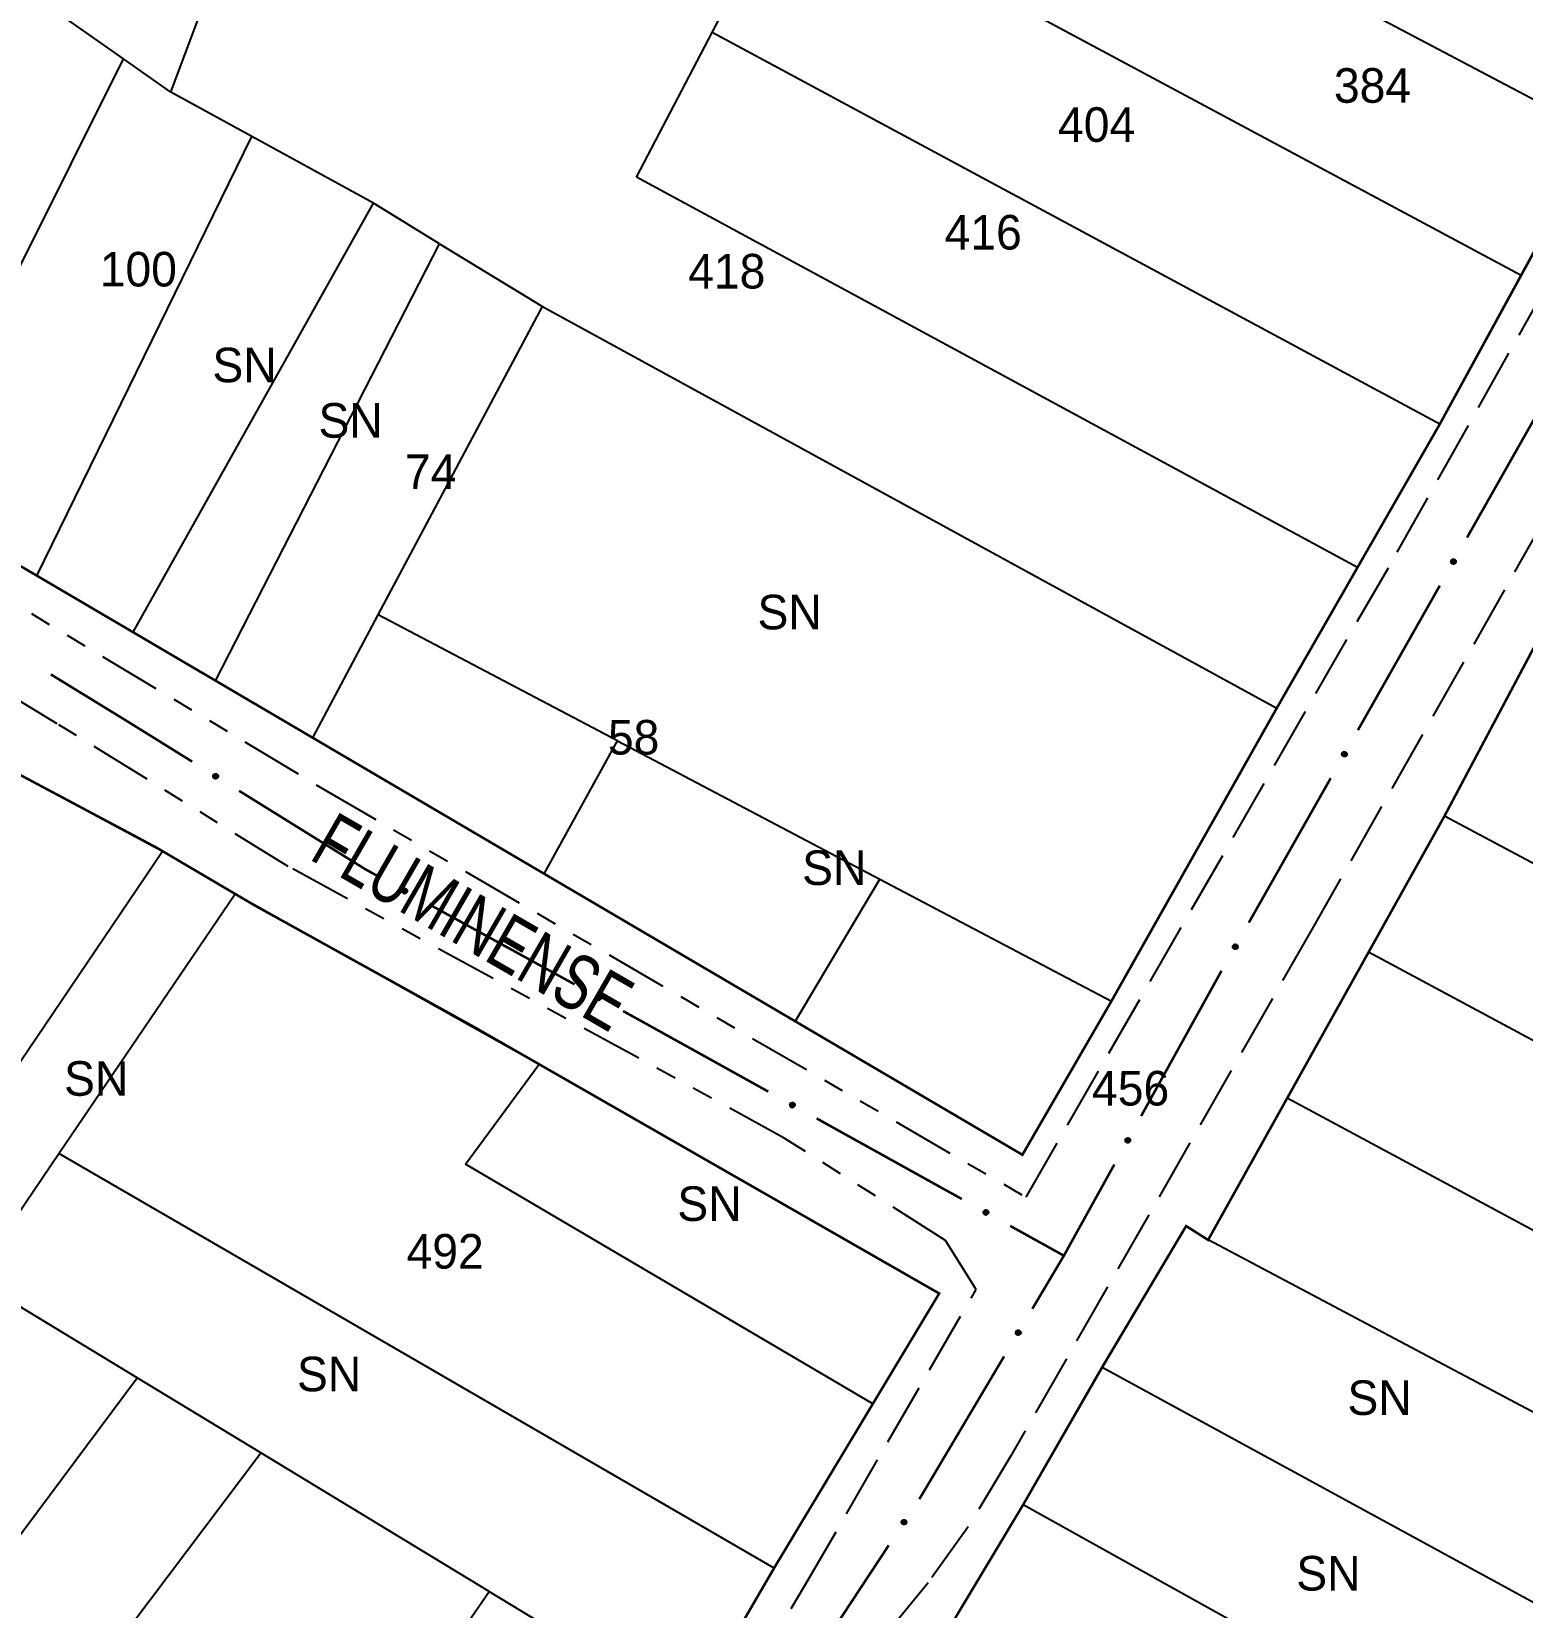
# Model space of a CAD drawing. Extents: x 203555 to 204724, y 4873703 to 4874787.
# Drawn here: x 204191.8 to 204299.6, y 4873927.4 to 4874041.3 of the extents above; entities that cross this region are included whole.
import ezdxf
from ezdxf.enums import TextEntityAlignment as Align

# ---------------------------------------------------------------- set-up
doc = ezdxf.new("R2010")
doc.units = 0
doc.header["$LTSCALE"] = 1.5
doc.header["$MEASUREMENT"] = 0
doc.linetypes.add('TRACO_11', pattern=[8, 3, -1, 3, -1])
doc.linetypes.add('TRACO_25', pattern=[8, 3, -1, 1, -1, 1, -1])
for name, color, linetype in [('CD_MALHA_LOTES', 7, 'CONTINUOUS'), ('RU-QUADRA', 210, 'CONTINUOUS'), ('SV-EIXO-RUA-N-PAV', 6, 'CONTINUOUS'), ('SV-EIXO-RUA-PAV', 20, 'CONTINUOUS'), ('SV-RUA-NAO-PAV', 7, 'CONTINUOUS'), ('SV-RUA-PAVIM', 7, 'CONTINUOUS'), ('SV-TXT-RUA-N-PAV', 7, 'CONTINUOUS'), ('Th_NmrPort', 1, 'CONTINUOUS')]:
    doc.layers.add(name, color=color, linetype=linetype)
doc.styles.add('ARIAL', font='ARIAL.SHX')

msp = doc.modelspace()

# ---------------------------------------------------------------- linework, layer by layer
at = {"layer": 'CD_MALHA_LOTES', "linetype": 'Continuous', "flags": 128}
for points in [[(204201.878151, 4874036.885557), (204210.916721, 4874061.027652)], [(204241.009121, 4874041.195442), (204246.646273, 4874051.971509)], [(204299.45702, 4874023.644849), (204246.646273, 4874051.971509)], [(204305.054238, 4874033.890938), (204284.11667, 4874044.941565)], [(204198.451353, 4874039.296886), (204193.608428, 4874042.704697)], [(204235.539225, 4874030.739104), (204241.009121, 4874041.195442)], [(204293.577675, 4874012.882306), (204241.009121, 4874041.195442)], [(204183.315127, 4874008.985987), (204198.451353, 4874039.296886)], [(204201.878151, 4874036.885557), (204198.451353, 4874039.296886)], [(204207.728068, 4874033.675757), (204201.878151, 4874036.885557)], [(204192.190234, 4874001.941446), (204207.728068, 4874033.675757)], [(204216.51132, 4874028.85646), (204207.728068, 4874033.675757)], [(204305.054238, 4874033.890938), (204299.45702, 4874023.644849)], [(204287.642893, 4874002.54271), (204235.539225, 4874030.739104)], [(204199.143124, 4873997.855182), (204216.51132, 4874028.85646)], [(204221.293727, 4874025.939711), (204216.51132, 4874028.85646)], [(204205.110742, 4873994.347969), (204221.293727, 4874025.939711)], [(204221.293727, 4874025.939711), (204228.740687, 4874021.397872)], [(204299.45702, 4874023.644849), (204293.577675, 4874012.882306)], [(204216.859088, 4873999.114566), (204228.740687, 4874021.397872)], [(204228.740687, 4874021.397872), (204281.805487, 4873992.372763)], [(204293.577675, 4874012.882306), (204287.642893, 4874002.54271)], [(204192.190234, 4874001.941446), (204182.622403, 4874007.56453)], [(204304.958422, 4874005.367193), (204293.92008, 4873984.556223)], [(204199.143124, 4873997.855182), (204192.190234, 4874001.941446)], [(204287.642893, 4874002.54271), (204281.805487, 4873992.372763)], [(204212.147727, 4873990.212282), (204216.859088, 4873999.114566)], [(204234.152986, 4873990.001066), (204216.859088, 4873999.114566)], [(204205.110742, 4873994.347969), (204199.143124, 4873997.855182)], [(204212.147727, 4873990.212282), (204205.110742, 4873994.347969)], [(204281.805487, 4873992.372763), (204269.852015, 4873971.188471)], [(204228.846111, 4873980.39852), (204212.147727, 4873990.212282)], [(204228.846111, 4873980.39852), (204234.152986, 4873990.001066)], [(204234.152986, 4873990.001066), (204253.117646, 4873980.007112)], [(204190.879952, 4873987.594481), (204201.272406, 4873982.030382)], [(204293.92008, 4873984.556223), (204288.44284, 4873974.732291)], [(204346.55182, 4873956.518872), (204293.92008, 4873984.556223)], [(204182.472862, 4873954.241897), (204201.272406, 4873982.030382)], [(204201.272406, 4873982.030382), (204206.530407, 4873978.932348)], [(204247.008162, 4873969.724551), (204228.846111, 4873980.39852)], [(204247.008162, 4873969.724551), (204253.117646, 4873980.007112)], [(204253.117646, 4873980.007112), (204269.852015, 4873971.188471)], [(204193.787738, 4873960.161885), (204206.530407, 4873978.932348)], [(204206.530407, 4873978.932348), (204228.486563, 4873966.627763)], [(204288.44284, 4873974.732291), (204282.551846, 4873964.166254)], [(204340.970507, 4873946.510883), (204288.44284, 4873974.732291)], [(204269.852015, 4873971.188471), (204263.418251, 4873960.080223)], [(204263.418251, 4873960.080223), (204247.008162, 4873969.724551)], [(204223.161578, 4873959.405357), (204228.486563, 4873966.627763)], [(204228.486563, 4873966.627763), (204257.405615, 4873950.054361)], [(204282.551846, 4873964.166254), (204276.840838, 4873953.92304)], [(204335.073797, 4873935.930629), (204282.551846, 4873964.166254)], [(204187.641647, 4873951.108447), (204193.787738, 4873960.161885)], [(204245.469264, 4873930.200909), (204193.787738, 4873960.161885)], [(204252.606181, 4873942.071574), (204223.161578, 4873959.405357)], [(204275.251917, 4873954.930182), (204269.172704, 4873944.711378)], [(204276.840838, 4873953.92304), (204275.251917, 4873954.930182)], [(204329.524455, 4873925.973645), (204276.840838, 4873953.92304)], [(204199.436277, 4873943.95349), (204187.641647, 4873951.108447)], [(204257.405615, 4873950.054361), (204252.606181, 4873942.071574)], [(204164.004239, 4873896.40827), (204199.436277, 4873943.95349)], [(204208.373406, 4873938.533071), (204199.436277, 4873943.95349)], [(204269.172704, 4873944.711378), (204263.469777, 4873934.776074)], [(204303.087451, 4873926.228378), (204269.172704, 4873944.711378)], [(204252.606181, 4873942.071574), (204245.469264, 4873930.200909)], [(204170.827077, 4873888.717728), (204208.373406, 4873938.533071)], [(204224.882918, 4873928.520364), (204208.373406, 4873938.533071)], [(204263.469777, 4873934.776074), (204257.225648, 4873924.358562)], [(204297.689052, 4873915.725208), (204263.469777, 4873934.776074)], [(204245.469264, 4873930.200909), (204239.384925, 4873919.724409)], [(204218.535126, 4873919.295425), (204224.882918, 4873928.520364)], [(204224.882918, 4873928.520364), (204239.384925, 4873919.724409)]]:
    msp.add_lwpolyline(points, dxfattribs=at)
at = {"layer": 'RU-QUADRA', "linetype": 'Continuous', "const_width": 0.18, "flags": 128}
for points in [[(204182.622403, 4874007.56453), (204192.190234, 4874001.941446), (204199.143124, 4873997.855182), (204212.147727, 4873990.212282), (204228.846111, 4873980.39852), (204247.008162, 4873969.724551), (204263.418251, 4873960.080223), (204269.852015, 4873971.188471), (204281.805487, 4873992.372763), (204287.642893, 4874002.54271), (204293.577675, 4874012.882306), (204299.45702, 4874023.644849), (204305.054238, 4874033.890938)], [(204318.687244, 4873926.989378), (204276.267235, 4873844.222519), (204260.638811, 4873814.560407), (204249.413741, 4873820.258713), (204247.932076, 4873818.155418), (204231.09318, 4873827.930025), (204231.937097, 4873829.667615), (204219.875533, 4873837.856091), (204209.517554, 4873845.486401), (204203.590848, 4873850.664471), (204201.06254, 4873852.940407), (204216.629602, 4873873.217149), (204219.100975, 4873876.334222), (204236.522659, 4873900.0062), (204248.231636, 4873915.034861), (204250.82932, 4873913.60211), (204257.225648, 4873924.358562), (204263.469777, 4873934.776074), (204269.172704, 4873944.711378), (204275.251917, 4873954.930182), (204276.840838, 4873953.92304), (204293.92008, 4873984.556223), (204304.958422, 4874005.367193)], [(204239.384925, 4873919.724409), (204245.469264, 4873930.200909), (204257.405615, 4873950.054361), (204223.79899, 4873969.314194), (204207.891313, 4873978.130497), (204200.837992, 4873982.28634), (204190.879952, 4873987.594481)]]:
    msp.add_lwpolyline(points, dxfattribs=at)
at = {"layer": 'SV-EIXO-RUA-N-PAV', "const_width": 0.18}
for points in [[(204193.201915, 4873994.805265), (204198.316287, 4873991.667878)], [(204198.316287, 4873991.667878), (204198.615084, 4873991.484582)], [(204198.615084, 4873991.484582), (204203.413089, 4873988.502038)], [(204206.81023, 4873986.390302), (204215.303083, 4873981.110961)], [(204215.303083, 4873981.110961), (204215.936273, 4873980.717357)], [(204215.936273, 4873980.717357), (204217.0353, 4873980.112567)], [(204220.539725, 4873978.184096), (204231.053003, 4873972.398683)], [(204234.557428, 4873970.470212), (204235.433535, 4873969.988094)], [(204235.433535, 4873969.988094), (204235.715198, 4873969.833096)], [(204235.715198, 4873969.833096), (204245.051134, 4873964.649392)], [(204248.548228, 4873962.707658), (204259.039512, 4873956.882457)], [(204262.536606, 4873954.940723), (204266.033701, 4873952.998989)], [(204266.033701, 4873952.998989), (204266.416629, 4873952.786372)]]:
    msp.add_lwpolyline(points, dxfattribs=at)
at = {"layer": 'SV-EIXO-RUA-N-PAV'}
for points in [[(204205.047749, 4873987.615514), (204205.095216, 4873987.627301), (204205.138422, 4873987.627725), (204205.174559, 4873987.617707), (204205.204184, 4873987.600528), (204205.232513, 4873987.579539), (204205.256406, 4873987.552076), (204205.276172, 4873987.515721), (204205.28833, 4873987.468189), (204205.285856, 4873987.4239), (204205.27793, 4873987.387946), (204205.261795, 4873987.356023), (204205.240944, 4873987.328844), (204205.211596, 4873987.30497), (204205.174559, 4873987.285298), (204205.126467, 4873987.274229), (204205.084107, 4873987.274104), (204205.049407, 4873987.284712), (204205.017417, 4873987.301136), (204204.988752, 4873987.322911), (204204.965454, 4873987.350004), (204204.945715, 4873987.38733), (204204.935419, 4873987.434942), (204204.934812, 4873987.47719), (204204.94493, 4873987.512029), (204204.961809, 4873987.54316), (204204.982515, 4873987.571829), (204205.009121, 4873987.596996), (204205.047749, 4873987.615514)], [(204218.714705, 4873979.314044), (204218.761479, 4873979.328334), (204218.804602, 4873979.33105), (204218.84122, 4873979.322964), (204218.871715, 4873979.307381), (204218.901118, 4873979.287925), (204218.926434, 4873979.261769), (204218.948102, 4873979.226515), (204218.962766, 4873979.179695), (204218.962645, 4873979.135337), (204218.956638, 4873979.099013), (204218.94222, 4873979.066278), (204218.922841, 4873979.038032), (204218.894802, 4873979.012633), (204218.858861, 4873978.991024), (204218.811424, 4873978.977418), (204218.76913, 4873978.975045), (204218.733917, 4873978.983796), (204218.7011, 4873978.9985), (204218.67132, 4873979.018723), (204218.646617, 4873979.044541), (204218.624925, 4873979.080767), (204218.612116, 4873979.127765), (204218.609268, 4873979.169922), (204218.617522, 4873979.205249), (204218.632725, 4873979.237231), (204218.651881, 4873979.266959), (204218.677114, 4873979.293502), (204218.714705, 4873979.314044)], [(204232.732408, 4873971.60016), (204232.779182, 4873971.61445), (204232.822304, 4873971.617167), (204232.858923, 4873971.60908), (204232.889418, 4873971.593497), (204232.918821, 4873971.574041), (204232.944137, 4873971.547885), (204232.965805, 4873971.512631), (204232.980469, 4873971.465811), (204232.980348, 4873971.421453), (204232.974341, 4873971.385129), (204232.959923, 4873971.352395), (204232.940544, 4873971.324148), (204232.912505, 4873971.298749), (204232.876564, 4873971.27714), (204232.829127, 4873971.263534), (204232.786833, 4873971.261161), (204232.75162, 4873971.269912), (204232.718803, 4873971.284616), (204232.689023, 4873971.304839), (204232.66432, 4873971.330657), (204232.642628, 4873971.366883), (204232.629819, 4873971.413881), (204232.626971, 4873971.456038), (204232.635225, 4873971.491365), (204232.650428, 4873971.523347), (204232.669584, 4873971.553075), (204232.694817, 4873971.579619), (204232.732408, 4873971.60016)], [(204246.727502, 4873963.844513), (204246.77433, 4873963.858625), (204246.817462, 4873963.861178), (204246.85405, 4873963.852954), (204246.884486, 4873963.837255), (204246.913814, 4873963.817688), (204246.939031, 4873963.791436), (204246.960566, 4873963.7561), (204246.975052, 4873963.709225), (204246.974763, 4873963.664868), (204246.968619, 4873963.628566), (204246.954077, 4873963.595887), (204246.934591, 4873963.567714), (204246.906456, 4873963.542422), (204246.870433, 4873963.520949), (204246.822945, 4873963.507523), (204246.780642, 4873963.50531), (204246.745462, 4873963.514195), (204246.712701, 4873963.529022), (204246.682998, 4873963.549358), (204246.658393, 4873963.57527), (204246.636839, 4873963.611578), (204246.624208, 4873963.658624), (204246.621519, 4873963.700791), (204246.629908, 4873963.736086), (204246.645232, 4873963.768011), (204246.6645, 4873963.797666), (204246.689833, 4873963.824114), (204246.727502, 4873963.844513)], [(204260.71588, 4873956.077578), (204260.762708, 4873956.09169), (204260.80584, 4873956.094243), (204260.842427, 4873956.086018), (204260.872864, 4873956.07032), (204260.902192, 4873956.050753), (204260.927409, 4873956.024501), (204260.948943, 4873955.989165), (204260.96343, 4873955.942289), (204260.963141, 4873955.897933), (204260.956997, 4873955.861631), (204260.942455, 4873955.828952), (204260.922969, 4873955.800779), (204260.894834, 4873955.775487), (204260.858811, 4873955.754013), (204260.811323, 4873955.740588), (204260.76902, 4873955.738375), (204260.73384, 4873955.747259), (204260.701079, 4873955.762087), (204260.671376, 4873955.782422), (204260.646771, 4873955.808334), (204260.625216, 4873955.844643), (204260.612586, 4873955.891689), (204260.609897, 4873955.933855), (204260.618286, 4873955.969151), (204260.63361, 4873956.001076), (204260.652878, 4873956.030731), (204260.678211, 4873956.057178), (204260.71588, 4873956.077578)]]:
    msp.add_lwpolyline(points, close=True, dxfattribs=at)
for points in [[(204204.934812, 4873987.47719), (204205.240944, 4873987.328844)], [(204204.935419, 4873987.434942), (204205.211596, 4873987.30497)], [(204204.93643, 4873987.454069), (204205.221699, 4873987.318513)], [(204204.942412, 4873987.492124), (204205.248541, 4873987.343601)], [(204204.944636, 4873987.410408), (204205.190222, 4873987.296306)], [(204204.94493, 4873987.512029), (204205.261795, 4873987.356023)], [(204204.945715, 4873987.38733), (204205.174559, 4873987.285298)], [(204204.955348, 4873987.525856), (204205.266989, 4873987.370693)], [(204204.961518, 4873987.367781), (204205.143679, 4873987.283465)], [(204204.961809, 4873987.54316), (204205.27793, 4873987.387946)], [(204204.965454, 4873987.350004), (204205.126467, 4873987.274229)], [(204204.975957, 4873987.556426), (204205.278609, 4873987.410064)], [(204204.981125, 4873987.334706), (204205.09958, 4873987.277138)], [(204204.982515, 4873987.571829), (204205.285856, 4873987.4239)], [(204204.988752, 4873987.322911), (204205.084107, 4873987.274104)], [(204204.99976, 4873987.581795), (204205.283433, 4873987.448839)], [(204205.009121, 4873987.596996), (204205.28833, 4873987.468189)], [(204205.0282, 4873987.604284), (204205.278265, 4873987.492218)], [(204205.047749, 4873987.615514), (204205.276172, 4873987.515721)], [(204205.073865, 4873987.620884), (204205.259786, 4873987.537445)], [(204205.095216, 4873987.627301), (204205.256406, 4873987.552076)], [(204205.119844, 4873987.627649), (204205.23642, 4873987.569643)], [(204205.138422, 4873987.627725), (204205.232513, 4873987.579539)], [(204218.609268, 4873979.169922), (204218.922841, 4873979.038032)], [(204218.612111, 4873979.146919), (204218.904172, 4873979.026694)], [(204218.612116, 4873979.127765), (204218.894802, 4873979.012633)], [(204218.616065, 4873979.185238), (204218.929645, 4873979.053171)], [(204218.617522, 4873979.205249), (204218.94222, 4873979.066278)], [(204218.622622, 4873979.103755), (204218.873918, 4873979.002848)], [(204218.624925, 4873979.080767), (204218.858861, 4873978.991024)], [(204218.627192, 4873979.21961), (204218.946629, 4873979.081204)], [(204218.632725, 4873979.237231), (204218.956638, 4873979.099013)], [(204218.641743, 4873979.062084), (204218.828122, 4873978.987555)], [(204218.64615, 4873979.251229), (204218.956143, 4873979.121136)], [(204218.646617, 4873979.044541), (204218.811424, 4873978.977418)], [(204218.651881, 4873979.266959), (204218.962645, 4873979.135337)], [(204218.663077, 4873979.030096), (204218.78442, 4873978.978896)], [(204218.668573, 4873979.277827), (204218.958902, 4873979.160112)], [(204218.67132, 4873979.018723), (204218.76913, 4873978.975045)], [(204218.677114, 4873979.293502), (204218.962766, 4873979.179695)], [(204218.695779, 4873979.301793), (204218.951439, 4873979.203156)], [(204218.714705, 4873979.314044), (204218.948102, 4873979.226515)], [(204218.740499, 4873979.320793), (204218.930586, 4873979.247339)], [(204218.761479, 4873979.328334), (204218.926434, 4873979.261769)], [(204218.786055, 4873979.329989), (204218.905545, 4873979.278251)], [(204218.804602, 4873979.33105), (204218.901118, 4873979.287925)], [(204232.626971, 4873971.456038), (204232.940544, 4873971.324148)], [(204232.629813, 4873971.433035), (204232.921875, 4873971.31281)], [(204232.629819, 4873971.413881), (204232.912505, 4873971.298749)], [(204232.633768, 4873971.471354), (204232.947348, 4873971.339287)], [(204232.635225, 4873971.491365), (204232.959923, 4873971.352395)], [(204232.640325, 4873971.389871), (204232.891621, 4873971.288964)], [(204232.642628, 4873971.366883), (204232.876564, 4873971.27714)], [(204232.644895, 4873971.505726), (204232.964332, 4873971.36732)], [(204232.650428, 4873971.523347), (204232.974341, 4873971.385129)], [(204232.659445, 4873971.3482), (204232.845825, 4873971.273671)], [(204232.663852, 4873971.537345), (204232.973846, 4873971.407252)], [(204232.66432, 4873971.330657), (204232.829127, 4873971.263534)], [(204232.669584, 4873971.553075), (204232.980348, 4873971.421453)], [(204232.68078, 4873971.316212), (204232.802123, 4873971.265012)], [(204232.686276, 4873971.563943), (204232.976605, 4873971.446228)], [(204232.689023, 4873971.304839), (204232.786833, 4873971.261161)], [(204232.694817, 4873971.579619), (204232.980469, 4873971.465811)], [(204232.713482, 4873971.587909), (204232.969142, 4873971.489272)], [(204232.732408, 4873971.60016), (204232.965805, 4873971.512631)], [(204232.758202, 4873971.606909), (204232.948289, 4873971.533455)], [(204232.779182, 4873971.61445), (204232.944137, 4873971.547885)], [(204232.803757, 4873971.616105), (204232.923248, 4873971.564367)], [(204232.822304, 4873971.617167), (204232.918821, 4873971.574041)], [(204246.621519, 4873963.700791), (204246.934591, 4873963.567714)], [(204246.624208, 4873963.658624), (204246.906456, 4873963.542422)], [(204246.624275, 4873963.677778), (204246.915879, 4873963.556447)], [(204246.628374, 4873963.716081), (204246.941452, 4873963.582827)], [(204246.629908, 4873963.736086), (204246.954077, 4873963.595887)], [(204246.634623, 4873963.634574), (204246.885535, 4873963.532716)], [(204246.636839, 4873963.611578), (204246.870433, 4873963.520949)], [(204246.639632, 4873963.75041), (204246.958542, 4873963.610796)], [(204246.645232, 4873963.768011), (204246.968619, 4873963.628566)], [(204246.653585, 4873963.592831), (204246.839681, 4873963.517596)], [(204246.658393, 4873963.57527), (204246.822945, 4873963.507523)], [(204246.658709, 4873963.781958), (204246.968208, 4873963.650691)], [(204246.6645, 4873963.797666), (204246.974763, 4873963.664868)], [(204246.674799, 4873963.560762), (204246.795947, 4873963.509103)], [(204246.681233, 4873963.80847), (204246.971114, 4873963.689657)], [(204246.682998, 4873963.549358), (204246.780642, 4873963.50531)], [(204246.689833, 4873963.824114), (204246.975052, 4873963.709225)], [(204246.70853, 4873963.832333), (204246.963814, 4873963.732728)], [(204246.727502, 4873963.844513), (204246.960566, 4873963.7561)], [(204246.753322, 4873963.851164), (204246.943128, 4873963.77699)], [(204246.77433, 4873963.858625), (204246.939031, 4873963.791436)], [(204246.798911, 4873963.860187), (204246.918205, 4873963.807997)], [(204246.817462, 4873963.861178), (204246.913814, 4873963.817688)], [(204260.609897, 4873955.933855), (204260.922969, 4873955.800779)], [(204260.612586, 4873955.891689), (204260.894834, 4873955.775487)], [(204260.612653, 4873955.910843), (204260.904257, 4873955.789511)], [(204260.616752, 4873955.949146), (204260.92983, 4873955.815892)], [(204260.618286, 4873955.969151), (204260.942455, 4873955.828952)], [(204260.623001, 4873955.867639), (204260.873912, 4873955.76578)], [(204260.625216, 4873955.844643), (204260.858811, 4873955.754013)], [(204260.628009, 4873955.983475), (204260.94692, 4873955.843861)], [(204260.63361, 4873956.001076), (204260.956997, 4873955.861631)], [(204260.641963, 4873955.825895), (204260.828059, 4873955.750661)], [(204260.646771, 4873955.808334), (204260.811323, 4873955.740588)], [(204260.647087, 4873956.015023), (204260.956586, 4873955.883756)], [(204260.652878, 4873956.030731), (204260.963141, 4873955.897933)], [(204260.663176, 4873955.793827), (204260.784325, 4873955.742168)], [(204260.669611, 4873956.041535), (204260.959492, 4873955.922721)], [(204260.671376, 4873955.782422), (204260.76902, 4873955.738375)], [(204260.678211, 4873956.057178), (204260.96343, 4873955.942289)], [(204260.696908, 4873956.065398), (204260.952192, 4873955.965793)], [(204260.71588, 4873956.077578), (204260.948943, 4873955.989165)], [(204260.7417, 4873956.084228), (204260.931506, 4873956.010055)], [(204260.762708, 4873956.09169), (204260.927409, 4873956.024501)], [(204260.787289, 4873956.093252), (204260.906582, 4873956.041062)], [(204260.80584, 4873956.094243), (204260.902192, 4873956.050753)]]:
    msp.add_lwpolyline(points, dxfattribs=at)
at = {"layer": 'SV-EIXO-RUA-PAV', "const_width": 0.18}
for points in [[(204301.469122, 4874015.141085), (204297.034989, 4874007.309198)], [(204296.694489, 4874006.707782), (204295.556287, 4874004.698941)], [(204297.034989, 4874007.309198), (204296.694489, 4874006.707782)], [(204293.584422, 4874001.218747), (204287.668828, 4873990.778165)], [(204285.696964, 4873987.297971), (204279.78137, 4873976.857389)], [(204277.779648, 4873973.324501), (204271.999644, 4873962.877412)], [(204277.809505, 4873973.377195), (204277.779648, 4873973.324501)], [(204270.063203, 4873959.377384), (204266.67443, 4873953.252336)], [(204266.416629, 4873952.786372), (204264.136532, 4873948.944565)], [(204266.67443, 4873953.252336), (204266.416629, 4873952.786372)], [(204262.095023, 4873945.504762), (204256.480874, 4873936.045305)], [(204256.480874, 4873936.045305), (204256.112275, 4873935.424242)], [(204256.112275, 4873935.424242), (204255.959492, 4873935.192238)], [(204253.75953, 4873931.851555), (204247.159643, 4873921.829504)]]:
    msp.add_lwpolyline(points, dxfattribs=at)
at = {"layer": 'SV-EIXO-RUA-PAV'}
for points in [[(204294.736959, 4874003.029587), (204294.750667, 4874002.982638), (204294.752847, 4874002.939486), (204294.744307, 4874002.902971), (204294.728346, 4874002.872671), (204294.708526, 4874002.843513), (204294.682058, 4874002.818523), (204294.646537, 4874002.797295), (204294.599538, 4874002.783214), (204294.555185, 4874002.783886), (204294.518939, 4874002.790344), (204294.486386, 4874002.805167), (204294.458382, 4874002.824896), (204294.433334, 4874002.853248), (204294.412173, 4874002.889455), (204294.399158, 4874002.937057), (204294.39731, 4874002.979378), (204294.406498, 4874003.01448), (204294.421608, 4874003.047112), (204294.442199, 4874003.076638), (204294.468323, 4874003.101018), (204294.504816, 4874003.122258), (204294.551969, 4874003.134482), (204294.594158, 4874003.136806), (204294.62938, 4874003.128114), (204294.661171, 4874003.112514), (204294.690659, 4874003.092991), (204294.716886, 4874003.06743), (204294.736959, 4874003.029587)], [(204286.849501, 4873989.108811), (204286.863208, 4873989.061863), (204286.865389, 4873989.01871), (204286.856848, 4873988.982195), (204286.840888, 4873988.951896), (204286.821068, 4873988.922737), (204286.794599, 4873988.897748), (204286.759079, 4873988.87652), (204286.71208, 4873988.862439), (204286.667727, 4873988.86311), (204286.63148, 4873988.869568), (204286.598927, 4873988.884392), (204286.570924, 4873988.90412), (204286.545875, 4873988.932473), (204286.524714, 4873988.96868), (204286.511699, 4873989.016282), (204286.509852, 4873989.058602), (204286.51904, 4873989.093704), (204286.53415, 4873989.126336), (204286.554741, 4873989.155862), (204286.580864, 4873989.180242), (204286.617357, 4873989.201483), (204286.664511, 4873989.213706), (204286.706699, 4873989.216031), (204286.741921, 4873989.207338), (204286.773713, 4873989.191739), (204286.8032, 4873989.172215), (204286.829428, 4873989.146654), (204286.849501, 4873989.108811)], [(204278.962042, 4873975.188035), (204278.97575, 4873975.141087), (204278.97793, 4873975.097934), (204278.96939, 4873975.061419), (204278.953429, 4873975.03112), (204278.933609, 4873975.001961), (204278.907141, 4873974.976972), (204278.87162, 4873974.955744), (204278.824621, 4873974.941663), (204278.780268, 4873974.942334), (204278.744021, 4873974.948792), (204278.711469, 4873974.963616), (204278.683465, 4873974.983344), (204278.658417, 4873975.011697), (204278.637256, 4873975.047904), (204278.624241, 4873975.095506), (204278.622393, 4873975.137826), (204278.631581, 4873975.172928), (204278.646691, 4873975.20556), (204278.667282, 4873975.235086), (204278.693406, 4873975.259467), (204278.729899, 4873975.280707), (204278.777052, 4873975.29293), (204278.819241, 4873975.295255), (204278.854463, 4873975.286562), (204278.886254, 4873975.270963), (204278.915742, 4873975.251439), (204278.941969, 4873975.225878), (204278.962042, 4873975.188035)], [(204271.197302, 4873961.199829), (204271.211485, 4873961.153022), (204271.214103, 4873961.109894), (204271.205934, 4873961.073294), (204271.190282, 4873961.042834), (204271.170759, 4873961.013476), (204271.144545, 4873960.988219), (204271.109242, 4873960.966631), (204271.062388, 4873960.952074), (204271.018031, 4873960.952296), (204270.98172, 4873960.958385), (204270.949019, 4873960.972878), (204270.920817, 4873960.992321), (204270.895482, 4873961.020418), (204270.873954, 4873961.056408), (204270.860457, 4873961.103875), (204270.85818, 4873961.146175), (204270.867011, 4873961.181369), (204270.881789, 4873961.214152), (204270.90208, 4873961.243886), (204270.927954, 4873961.26853), (204270.96423, 4873961.290139), (204271.011257, 4873961.302841), (204271.053419, 4873961.305594), (204271.088728, 4873961.297259), (204271.120676, 4873961.281983), (204271.15036, 4873961.26276), (204271.176846, 4873961.237466), (204271.197302, 4873961.199829)], [(204263.283772, 4873947.292039), (204263.296532, 4873947.244824), (204263.297844, 4873947.201637), (204263.28857, 4873947.165301), (204263.272003, 4873947.135329), (204263.2516, 4873947.106575), (204263.224634, 4873947.082123), (204263.188693, 4873947.061615), (204263.14142, 4873947.048482), (204263.09709, 4873947.050047), (204263.060981, 4873947.057232), (204263.028733, 4873947.072708), (204263.001132, 4873947.092997), (204262.97666, 4873947.121847), (204262.956231, 4873947.158473), (204262.944177, 4873947.206327), (204262.943181, 4873947.248676), (204262.953074, 4873947.283586), (204262.968838, 4873947.315907), (204262.990019, 4873947.345013), (204263.016628, 4873947.368863), (204263.053541, 4873947.389364), (204263.100931, 4873947.400636), (204263.143158, 4873947.402111), (204263.178198, 4873947.392711), (204263.209669, 4873947.376475), (204263.238757, 4873947.356362), (204263.264465, 4873947.330279), (204263.283772, 4873947.292039)], [(204255.03047, 4873933.581351), (204255.04101, 4873933.533592), (204255.040303, 4873933.49039), (204255.029342, 4873933.454527), (204255.011393, 4873933.425362), (204254.989669, 4873933.397592), (204254.96159, 4873933.374427), (204254.924731, 4873933.355619), (204254.876896, 4873933.34471), (204254.832688, 4873933.348343), (204254.796953, 4873933.357208), (204254.765463, 4873933.374173), (204254.73884, 4873933.395729), (204254.715742, 4873933.425691), (204254.697047, 4873933.463231), (204254.687241, 4873933.511596), (204254.688225, 4873933.553945), (204254.699738, 4873933.588355), (204254.716994, 4873933.619905), (204254.739512, 4873933.647989), (204254.767206, 4873933.67057), (204254.805036, 4873933.689325), (204254.852901, 4873933.69837), (204254.895151, 4873933.697871), (204254.929713, 4873933.686845), (204254.960391, 4873933.669157), (204254.988509, 4873933.647707), (204255.01297, 4873933.620451), (204255.03047, 4873933.581351)]]:
    msp.add_lwpolyline(points, close=True, dxfattribs=at)
for points in [[(204294.442199, 4874003.076638), (204294.39731, 4874002.979378)], [(204294.468323, 4874003.101018), (204294.399158, 4874002.937057)], [(204294.453675, 4874003.084739), (204294.400971, 4874002.964041)], [(204294.485925, 4874003.105674), (204294.409086, 4874002.920235)], [(204294.504816, 4874003.122258), (204294.412173, 4874002.889455)], [(204294.527831, 4874003.124275), (204294.423809, 4874002.874253)], [(204294.551969, 4874003.134482), (204294.433334, 4874002.853248)], [(204294.571122, 4874003.13425), (204294.447277, 4874002.843704)], [(204294.594158, 4874003.136806), (204294.458382, 4874002.824896)], [(204294.609389, 4874003.12982), (204294.473435, 4874002.817905)], [(204294.62938, 4874003.128114), (204294.486386, 4874002.805167)], [(204294.643619, 4874003.118266), (204294.501256, 4874002.800574)], [(204294.661171, 4874003.112514), (204294.518939, 4874002.790344)], [(204294.675001, 4874003.098917), (204294.541066, 4874002.790564)], [(204294.690659, 4874003.092991), (204294.555185, 4874002.783886)], [(204294.701318, 4874003.076165), (204294.580005, 4874002.787321)], [(204294.716886, 4874003.06743), (204294.599538, 4874002.783214)], [(204294.724944, 4874003.048663), (204294.623138, 4874002.794249)], [(204294.736959, 4874003.029587), (204294.646537, 4874002.797295)], [(204294.743387, 4874003.00371), (204294.667577, 4874002.814551)], [(204294.750667, 4874002.982638), (204294.682058, 4874002.818523)], [(204294.752016, 4874002.958045), (204294.698798, 4874002.839207)], [(204294.752847, 4874002.939486), (204294.708526, 4874002.843513)], [(204286.617357, 4873989.201483), (204286.524714, 4873988.96868)], [(204286.640372, 4873989.203499), (204286.53635, 4873988.953477)], [(204286.664511, 4873989.213706), (204286.545875, 4873988.932473)], [(204286.683664, 4873989.213474), (204286.559818, 4873988.922929)], [(204286.706699, 4873989.216031), (204286.570924, 4873988.90412)], [(204286.72193, 4873989.209044), (204286.585977, 4873988.897129)], [(204286.741921, 4873989.207338), (204286.598927, 4873988.884392)], [(204286.756161, 4873989.197491), (204286.613797, 4873988.879798)], [(204286.773713, 4873989.191739), (204286.63148, 4873988.869568)], [(204286.554741, 4873989.155862), (204286.509852, 4873989.058602)], [(204286.580864, 4873989.180242), (204286.511699, 4873989.016282)], [(204286.566216, 4873989.163963), (204286.513512, 4873989.043265)], [(204286.598466, 4873989.184898), (204286.521627, 4873988.999459)], [(204286.787542, 4873989.178142), (204286.653607, 4873988.869788)], [(204286.8032, 4873989.172215), (204286.667727, 4873988.86311)], [(204286.813859, 4873989.155389), (204286.692546, 4873988.866545)], [(204286.829428, 4873989.146654), (204286.71208, 4873988.862439)], [(204286.837485, 4873989.127888), (204286.73568, 4873988.873473)], [(204286.849501, 4873989.108811), (204286.759079, 4873988.87652)], [(204286.855928, 4873989.082935), (204286.780118, 4873988.893776)], [(204286.863208, 4873989.061863), (204286.794599, 4873988.897748)], [(204286.864557, 4873989.037269), (204286.811339, 4873988.918431)], [(204286.865389, 4873989.01871), (204286.821068, 4873988.922737)], [(204278.667282, 4873975.235086), (204278.622393, 4873975.137826)], [(204278.693406, 4873975.259467), (204278.624241, 4873975.095506)], [(204278.678758, 4873975.243187), (204278.626054, 4873975.122489)], [(204278.711008, 4873975.264123), (204278.634169, 4873975.078683)], [(204278.729899, 4873975.280707), (204278.637256, 4873975.047904)], [(204278.752914, 4873975.282724), (204278.648892, 4873975.032701)], [(204278.777052, 4873975.29293), (204278.658417, 4873975.011697)], [(204278.796205, 4873975.292698), (204278.67236, 4873975.002153)], [(204278.819241, 4873975.295255), (204278.683465, 4873974.983344)], [(204278.834472, 4873975.288268), (204278.698518, 4873974.976353)], [(204278.854463, 4873975.286562), (204278.711469, 4873974.963616)], [(204278.868702, 4873975.276715), (204278.726339, 4873974.959022)], [(204278.886254, 4873975.270963), (204278.744021, 4873974.948792)], [(204278.900084, 4873975.257366), (204278.766149, 4873974.949012)], [(204278.915742, 4873975.251439), (204278.780268, 4873974.942334)], [(204278.926401, 4873975.234613), (204278.805088, 4873974.94577)], [(204278.941969, 4873975.225878), (204278.824621, 4873974.941663)], [(204278.950027, 4873975.207112), (204278.848221, 4873974.952697)], [(204278.962042, 4873975.188035), (204278.87162, 4873974.955744)], [(204278.96847, 4873975.162159), (204278.89266, 4873974.973)], [(204278.97575, 4873975.141087), (204278.907141, 4873974.976972)], [(204278.977099, 4873975.116493), (204278.923881, 4873974.997655)], [(204278.97793, 4873975.097934), (204278.933609, 4873975.001961)], [(204270.90208, 4873961.243886), (204270.85818, 4873961.146175)], [(204270.927954, 4873961.26853), (204270.860457, 4873961.103875)], [(204270.913472, 4873961.252103), (204270.861996, 4873961.130876)], [(204270.945508, 4873961.273364), (204270.870555, 4873961.087155)], [(204270.96423, 4873961.290139), (204270.873954, 4873961.056408)], [(204270.987223, 4873961.29239), (204270.885744, 4873961.041324)], [(204271.011257, 4873961.302841), (204270.895482, 4873961.020418)], [(204271.030411, 4873961.302803), (204270.909521, 4873961.011016)], [(204271.053419, 4873961.305594), (204270.920817, 4873960.992321)], [(204271.06872, 4873961.298762), (204270.93594, 4873960.985483)], [(204271.088728, 4873961.297259), (204270.949019, 4873960.972878)], [(204271.103067, 4873961.287556), (204270.963935, 4873960.968435)], [(204271.120676, 4873961.281983), (204270.98172, 4873960.958385)], [(204271.134643, 4873961.268527), (204271.003844, 4873960.95883)], [(204271.15036, 4873961.26276), (204271.018031, 4873960.952296)], [(204271.161189, 4873961.246043), (204271.042814, 4873960.955983)], [(204271.176846, 4873961.237466), (204271.062388, 4873960.952074)], [(204271.185093, 4873961.218782), (204271.085875, 4873960.963347)], [(204271.197302, 4873961.199829), (204271.109242, 4873960.966631)], [(204271.203992, 4873961.174019), (204271.130105, 4873960.9841)], [(204271.211485, 4873961.153022), (204271.144545, 4873960.988219)], [(204271.213084, 4873961.128443), (204271.161074, 4873961.009071)], [(204271.214103, 4873961.109894), (204271.170759, 4873961.013476)], [(204262.990019, 4873947.345013), (204262.943181, 4873947.248676)], [(204263.016628, 4873947.368863), (204262.944177, 4873947.206327)], [(204263.001655, 4873947.352881), (204262.946533, 4873947.233269)], [(204263.03432, 4873947.373163), (204262.953764, 4873947.189308)], [(204263.053541, 4873947.389364), (204262.956231, 4873947.158473)], [(204263.076592, 4873947.390917), (204262.967559, 4873947.143039)], [(204263.100931, 4873947.400636), (204262.97666, 4873947.121847)], [(204263.120075, 4873947.400019), (204262.990407, 4873947.112025)], [(204263.143158, 4873947.402111), (204263.001132, 4873947.092997)], [(204263.158245, 4873947.394819), (204263.016042, 4873947.085704)], [(204263.178198, 4873947.392711), (204263.028733, 4873947.072708)], [(204263.192236, 4873947.382579), (204263.043507, 4873947.067816)], [(204263.209669, 4873947.376475), (204263.060981, 4873947.057232)], [(204263.223222, 4873947.362603), (204263.083108, 4873947.057007)], [(204263.238757, 4873947.356362), (204263.09709, 4873947.050047)], [(204263.249075, 4873947.339325), (204263.121974, 4873947.052981)], [(204263.264465, 4873947.330279), (204263.14142, 4873947.048482)], [(204263.272143, 4873947.311354), (204263.165238, 4873947.059039)], [(204263.283772, 4873947.292039), (204263.188693, 4873947.061615)], [(204263.289678, 4873947.266039), (204263.210076, 4873947.078444)], [(204263.296532, 4873947.244824), (204263.224634, 4873947.082123)], [(204263.297386, 4873947.220208), (204263.241787, 4873947.102465)], [(204263.297844, 4873947.201637), (204263.2516, 4873947.106575)], [(204254.767206, 4873933.67057), (204254.687241, 4873933.511596)], [(204254.739512, 4873933.647989), (204254.688225, 4873933.553945)], [(204254.751503, 4873933.655305), (204254.690853, 4873933.538398)], [(204254.78508, 4873933.674039), (204254.696023, 4873933.494148)], [(204254.805036, 4873933.689325), (204254.697047, 4873933.463231)], [(204254.828135, 4873933.689799), (204254.707642, 4873933.447285)], [(204254.852901, 4873933.69837), (204254.715742, 4873933.425691)], [(204254.871996, 4873933.696859), (204254.729016, 4873933.415237)], [(204254.895151, 4873933.697871), (204254.73884, 4873933.395729)], [(204254.909881, 4873933.689883), (204254.753393, 4873933.387747)], [(204254.929713, 4873933.686845), (204254.765463, 4873933.374173)], [(204254.943263, 4873933.676068), (204254.779993, 4873933.368596)], [(204254.960391, 4873933.669157), (204254.796953, 4873933.357208)], [(204254.973282, 4873933.654666), (204254.819045, 4873933.355949)], [(204254.988509, 4873933.647707), (204254.832688, 4873933.348343)], [(204254.99802, 4873933.630206), (204254.857681, 4873933.350112)], [(204255.01297, 4873933.620451), (204254.876896, 4873933.34471)], [(204255.019756, 4873933.601188), (204254.901181, 4873933.354143)], [(204255.03047, 4873933.581351), (204254.924731, 4873933.355619)], [(204255.035154, 4873933.555103), (204254.946876, 4873933.371431)], [(204255.04101, 4873933.533592), (204254.96159, 4873933.374427)], [(204255.040713, 4873933.508963), (204254.979675, 4873933.393946)], [(204255.040303, 4873933.49039), (204254.989669, 4873933.397592)]]:
    msp.add_lwpolyline(points, dxfattribs=at)
at = {"layer": 'SV-RUA-NAO-PAV', "linetype": 'TRACO_25'}
msp.add_polyline3d([(204260.067925, 4873950.342391, 10.963943), (204257.869348, 4873953.888214, 10.963943), (204246.21211, 4873961.287479, 10.77807), (204210.364349, 4873980.92098, 10.305644), (204193.671896, 4873991.231095, 10.088792), (204160.431659, 4874011.337152, 9.809983), (204122.810018, 4874033.415792, 9.430492), (204126.266865, 4874039.074349, 9.430492), (204176.373691, 4874008.466519, 9.864196), (204212.790546, 4873986.582107, 10.305644), (204263.679682, 4873957.015295, 10.894241)], dxfattribs=at)
at = {"layer": 'SV-RUA-PAVIM', "linetype": 'TRACO_11'}
for points in [[(204263.679682, 4873957.015295, 10.894241), (204290.510309, 4874003.631593, 11.211774), (204321.419977, 4874058.720431, 11.482839), (204369.536027, 4874149.216517, 11.17305), (204401.257861, 4874207.366013, 10.576709), (204405.873209, 4874216.156244, 10.222224), (204460.45863, 4874319.029684, 8.614371), (204490.664412, 4874375.509722, 7.476505), (204490.664211, 4874376.159794, 7.402297), (204463.610241, 4874379.707399, 7.402297), (204406.402276, 4874386.299634, 6.681124), (204400.066345, 4874387.312452, 6.681124), (204350.572271, 4874393.784229, 6.580443), (204285.215306, 4874400.719152, 6.580443), (204248.246628, 4874404.675927, 6.897975)], [(204310.088184, 4874021.788555, 11.405392), (204284.460676, 4873976.578433, 11.142072), (204262.59525, 4873938.329012, 10.871007), (204259.494415, 4873933.180406, 10.747092), (204256.606669, 4873929.141926, 10.747092), (204252.936183, 4873924.658128, 10.747092), (204249.080809, 4873918.829528, 10.754836), (204235.449798, 4873900.979307, 10.54573), (204222.004224, 4873882.189003, 10.344367), (204214.820397, 4873873.02999, 9.964877), (204201.532097, 4873855.93612, 9.964877), (204198.553708, 4873852.116153, 9.964877), (204198.444319, 4873851.510426, 9.964877), (204198.133773, 4873849.790822, 9.957132), (204198.761764, 4873847.841176, 9.957132), (204200.928829, 4873846.193286, 9.988111), (204212.246011, 4873836.917448, 10.181818), (204217.261121, 4873833.83796, 10.205305), (204221.593028, 4873831.048237, 10.244449), (204228.402758, 4873826.039332, 10.447997), (204259.624251, 4873808.86586, 10.447997), (204262.552496, 4873807.344222, 10.447997), (204281.489985, 4873797.113876, 10.604572), (204316.051507, 4873777.732856, 10.753319)], [(204194.867733, 4873854.156248, 10.0036), (204212.751486, 4873877.012063, 10.259175), (204229.599828, 4873900.210518, 10.398581), (204233.854571, 4873906.257589, 10.390836), (204237.265302, 4873911.585999, 10.53024), (204240.465509, 4873916.878043, 10.568964), (204243.616592, 4873922.130653, 10.592197), (204247.698943, 4873928.939935, 10.685134), (204260.067925, 4873950.342391, 10.987178)]]:
    msp.add_polyline3d(points, dxfattribs=at)

# ---------------------------------------------------------------- texts
at = {"layer": 'SV-TXT-RUA-N-PAV', "style": 'ARIAL', "width": 0.7}
msp.add_text('FLUMINENSE', height=4, rotation=330, dxfattribs=at).set_placement((204211.795268, 4873981.486702))
at = {"layer": 'Th_NmrPort', "color": 1}
for s, p in [('384', (204285.935396, 4874037.375287)), ('404', (204265.992973, 4874034.549864)), ('416', (204257.79774, 4874026.764393)), ('100', (204196.736415, 4874024.095383)), ('418', (204239.266089, 4874023.949394)), ('SN', (204204.881239, 4874017.17121)), ('SN', (204212.547146, 4874013.164508)), ('74', (204218.79336, 4874009.455818)), ('SN', (204244.275605, 4873999.310361)), ('58', (204233.462537, 4873990.261334)), ('SN', (204247.500954, 4873980.831233)), ('SN', (204194.158434, 4873965.596167)), ('456', (204268.451543, 4873964.890382)), ('SN', (204238.481598, 4873956.546553)), ('492', (204218.910264, 4873953.101998)), ('SN', (204210.990299, 4873944.232407)), ('SN', (204286.912058, 4873942.523548)), ('SN', (204283.213614, 4873929.831387))]:
    msp.add_text(s, height=2.5, dxfattribs=at).set_placement(p, align=Align.MIDDLE_LEFT)

doc.saveas('drawing.dxf')
